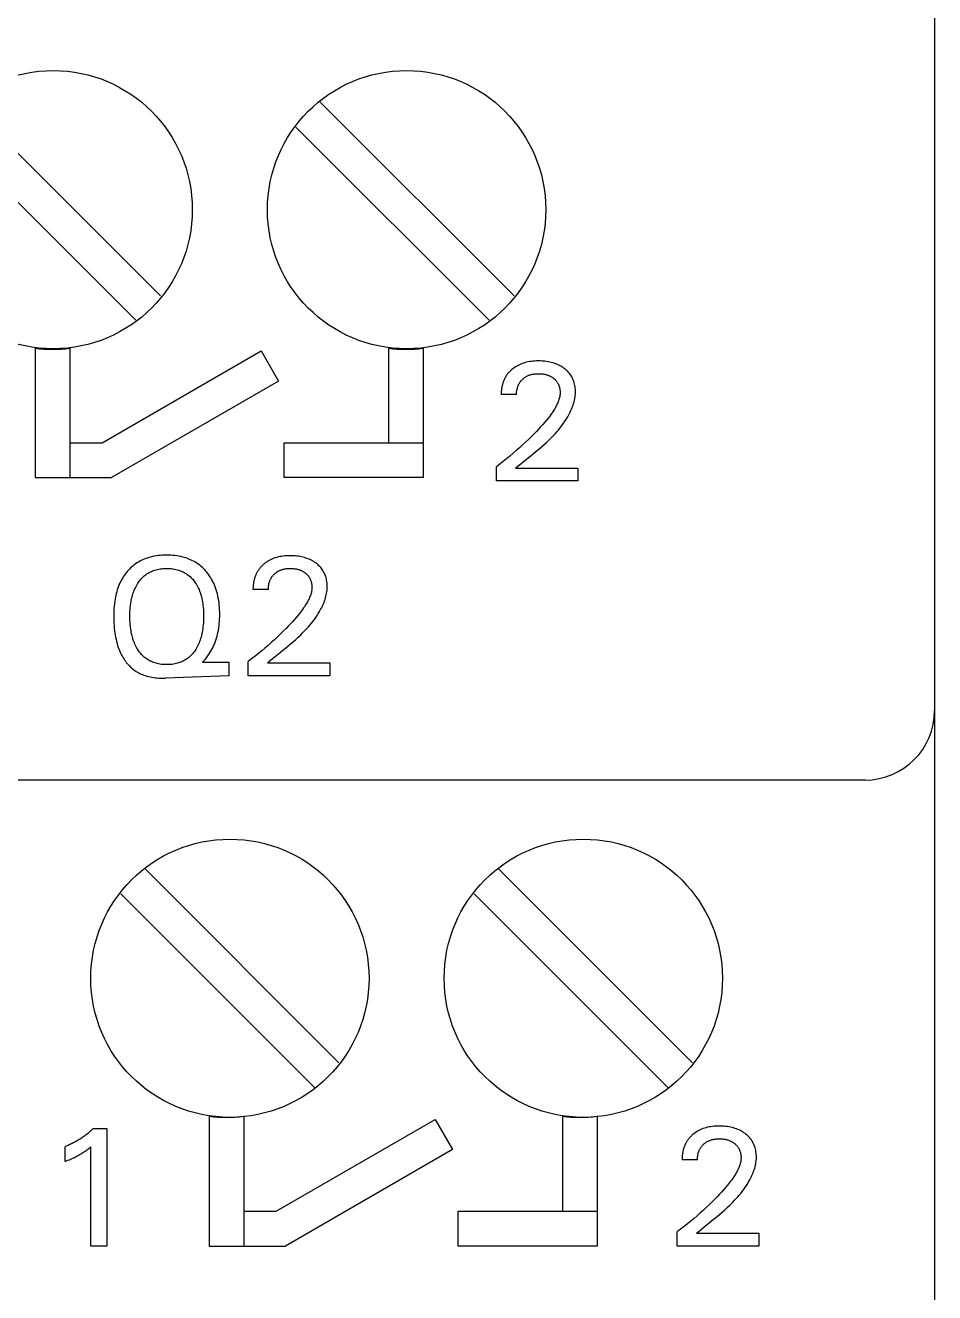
# Model space of a CAD drawing. Extents: x 0 to 420, y 0 to 297.
# Drawn here: x 181.23 to 194.3, y 163.63 to 181.85 of the extents above; entities that cross this region are included whole.
import ezdxf

# ---------------------------------------------------------------- set-up
doc = ezdxf.new("R2010")
doc.units = 0
doc.header["$LTSCALE"] = 23.1
doc.layers.add('10000_FRONT', color=7, linetype='CONTINUOUS')

msp = doc.modelspace()

# ---------------------------------------------------------------- linework, layer by layer
at = {"layer": '10000_FRONT', "color": 7, "linetype": 'CONTINUOUS'}
for p, q in [((194.3, 249), (194.3, 161)), ((183.174, 177.959), (180.382, 180.751)), ((188.254, 177.959), (185.462, 180.751)), ((180.039, 180.387), (182.817, 177.61)), ((185.119, 180.387), (187.897, 177.61)), ((181.37, 177.208), (181.37, 175.35)), ((181.87, 177.208), (181.87, 175.35)), ((182.336, 175.85), (184.62, 177.169)), ((184.62, 177.169), (184.87, 176.736)), ((186.45, 177.208), (186.45, 175.85)), ((186.95, 177.208), (186.95, 175.35)), ((188.241, 176.916), (188.224, 176.902)), ((188.258, 176.928), (188.241, 176.916)), ((188.275, 176.94), (188.258, 176.928)), ((188.293, 176.951), (188.275, 176.94)), ((188.312, 176.961), (188.293, 176.951)), ((188.331, 176.971), (188.312, 176.961)), ((188.351, 176.98), (188.331, 176.971)), ((188.372, 176.988), (188.351, 176.98)), ((188.393, 176.995), (188.372, 176.988)), ((188.414, 177.001), (188.393, 176.995)), ((188.435, 177.007), (188.414, 177.001)), ((188.457, 177.012), (188.435, 177.007)), ((188.481, 177.016), (188.457, 177.012)), ((188.506, 177.019), (188.481, 177.016)), ((188.53, 177.022), (188.506, 177.019)), ((188.554, 177.024), (188.53, 177.022)), ((188.579, 177.025), (188.554, 177.024)), ((188.604, 177.025), (188.579, 177.025)), ((188.628, 177.025), (188.604, 177.025)), ((188.652, 177.024), (188.628, 177.025)), ((188.675, 177.023), (188.652, 177.024)), ((188.699, 177.02), (188.675, 177.023)), ((188.723, 177.017), (188.699, 177.02)), ((188.747, 177.013), (188.723, 177.017)), ((188.768, 177.009), (188.747, 177.013)), ((188.789, 177.004), (188.768, 177.009)), ((188.81, 176.999), (188.789, 177.004)), ((188.83, 176.992), (188.81, 176.999)), ((188.851, 176.985), (188.83, 176.992)), ((188.871, 176.977), (188.851, 176.985)), ((188.889, 176.969), (188.871, 176.977)), ((188.907, 176.96), (188.889, 176.969)), ((188.925, 176.95), (188.907, 176.96)), ((188.943, 176.94), (188.925, 176.95)), ((188.959, 176.929), (188.943, 176.94)), ((188.976, 176.917), (188.959, 176.929)), ((188.99, 176.906), (188.976, 176.917)), ((184.87, 176.736), (182.47, 175.35)), ((188.103, 176.734), (188.1, 176.726)), ((188.107, 176.742), (188.103, 176.734)), ((188.11, 176.75), (188.107, 176.742)), ((188.114, 176.758), (188.11, 176.75)), ((188.117, 176.766), (188.114, 176.758)), ((188.121, 176.774), (188.117, 176.766)), ((188.125, 176.782), (188.121, 176.774)), ((188.129, 176.789), (188.125, 176.782)), ((188.134, 176.797), (188.129, 176.789)), ((188.138, 176.804), (188.134, 176.797)), ((188.143, 176.811), (188.138, 176.804)), ((188.147, 176.818), (188.143, 176.811)), ((188.152, 176.825), (188.147, 176.818)), ((188.157, 176.831), (188.152, 176.825)), ((188.162, 176.838), (188.157, 176.831)), ((188.167, 176.844), (188.162, 176.838)), ((188.172, 176.85), (188.167, 176.844)), ((188.177, 176.857), (188.172, 176.85)), ((188.183, 176.863), (188.177, 176.857)), ((188.188, 176.869), (188.183, 176.863)), ((188.194, 176.875), (188.188, 176.869)), ((188.2, 176.88), (188.194, 176.875)), ((188.206, 176.886), (188.2, 176.88)), ((188.212, 176.892), (188.206, 176.886)), ((188.218, 176.897), (188.212, 176.892)), ((188.224, 176.902), (188.218, 176.897)), ((188.348, 176.73), (188.353, 176.736)), ((188.353, 176.736), (188.359, 176.743)), ((188.359, 176.743), (188.364, 176.749)), ((188.364, 176.749), (188.37, 176.755)), ((188.37, 176.755), (188.377, 176.761)), ((188.377, 176.761), (188.384, 176.768)), ((188.384, 176.768), (188.391, 176.774)), ((188.391, 176.774), (188.399, 176.78)), ((188.399, 176.78), (188.407, 176.786)), ((188.407, 176.786), (188.415, 176.792)), ((188.415, 176.792), (188.423, 176.797)), ((188.423, 176.797), (188.431, 176.802)), ((188.431, 176.802), (188.44, 176.806)), ((188.44, 176.806), (188.449, 176.811)), ((188.449, 176.811), (188.458, 176.815)), ((188.458, 176.815), (188.468, 176.819)), ((188.468, 176.819), (188.477, 176.822)), ((188.477, 176.822), (188.487, 176.825)), ((188.487, 176.825), (188.496, 176.828)), ((188.496, 176.828), (188.506, 176.831)), ((188.506, 176.831), (188.516, 176.833)), ((188.516, 176.833), (188.527, 176.835)), ((188.527, 176.835), (188.537, 176.837)), ((188.537, 176.837), (188.548, 176.839)), ((188.548, 176.839), (188.559, 176.84)), ((188.559, 176.84), (188.57, 176.841)), ((188.57, 176.841), (188.581, 176.842)), ((188.581, 176.842), (188.593, 176.842)), ((188.593, 176.842), (188.604, 176.842)), ((188.604, 176.842), (188.616, 176.842)), ((188.616, 176.842), (188.628, 176.842)), ((188.628, 176.842), (188.641, 176.841)), ((188.641, 176.841), (188.653, 176.84)), ((188.653, 176.84), (188.665, 176.838)), ((188.665, 176.838), (188.677, 176.837)), ((188.677, 176.837), (188.689, 176.835)), ((188.689, 176.835), (188.699, 176.833)), ((188.699, 176.833), (188.708, 176.83)), ((188.708, 176.83), (188.718, 176.828)), ((188.718, 176.828), (188.727, 176.825)), ((188.727, 176.825), (188.736, 176.822)), ((188.736, 176.822), (188.745, 176.819)), ((188.745, 176.819), (188.754, 176.815)), ((188.754, 176.815), (188.763, 176.812)), ((188.763, 176.812), (188.771, 176.808)), ((188.771, 176.808), (188.78, 176.804)), ((188.78, 176.804), (188.788, 176.799)), ((188.788, 176.799), (188.795, 176.795)), ((188.795, 176.795), (188.803, 176.79)), ((188.803, 176.79), (188.811, 176.785)), ((188.811, 176.785), (188.818, 176.779)), ((188.818, 176.779), (188.825, 176.773)), ((188.825, 176.773), (188.832, 176.768)), ((188.832, 176.768), (188.838, 176.762)), ((188.838, 176.762), (188.844, 176.757)), ((188.844, 176.757), (188.85, 176.751)), ((188.85, 176.751), (188.856, 176.744)), ((188.856, 176.744), (188.861, 176.738)), ((188.861, 176.738), (188.866, 176.731)), ((189.004, 176.894), (188.99, 176.906)), ((189.018, 176.881), (189.004, 176.894)), ((189.031, 176.868), (189.018, 176.881)), ((189.043, 176.854), (189.031, 176.868)), ((189.055, 176.84), (189.043, 176.854)), ((189.066, 176.825), (189.055, 176.84)), ((189.076, 176.81), (189.066, 176.825)), ((189.085, 176.795), (189.076, 176.81)), ((189.093, 176.779), (189.085, 176.795)), ((189.101, 176.762), (189.093, 176.779)), ((189.108, 176.746), (189.101, 176.762)), ((189.114, 176.729), (189.108, 176.746)), ((188.071, 176.579), (188.07, 176.57)), ((188.07, 176.57), (188.07, 176.56)), ((188.07, 176.56), (188.07, 176.55)), ((188.072, 176.598), (188.071, 176.589)), ((188.071, 176.589), (188.071, 176.579)), ((188.073, 176.608), (188.072, 176.598)), ((188.074, 176.618), (188.073, 176.608)), ((188.075, 176.627), (188.074, 176.618)), ((188.077, 176.637), (188.075, 176.627)), ((188.079, 176.646), (188.077, 176.637)), ((188.08, 176.656), (188.079, 176.646)), ((188.082, 176.665), (188.08, 176.656)), ((188.085, 176.675), (188.082, 176.665)), ((188.087, 176.684), (188.085, 176.675)), ((188.089, 176.692), (188.087, 176.684)), ((188.092, 176.701), (188.089, 176.692)), ((188.094, 176.709), (188.092, 176.701)), ((188.097, 176.718), (188.094, 176.709)), ((188.1, 176.726), (188.097, 176.718)), ((188.29, 176.552), (188.291, 176.563)), ((188.29, 176.541), (188.29, 176.552)), ((188.291, 176.574), (188.292, 176.584)), ((188.291, 176.563), (188.291, 176.574)), ((188.292, 176.584), (188.294, 176.595)), ((188.294, 176.595), (188.296, 176.606)), ((188.296, 176.606), (188.298, 176.617)), ((188.298, 176.617), (188.3, 176.628)), ((188.3, 176.628), (188.302, 176.636)), ((188.302, 176.636), (188.305, 176.645)), ((188.305, 176.645), (188.307, 176.653)), ((188.307, 176.653), (188.31, 176.661)), ((188.31, 176.661), (188.313, 176.669)), ((188.313, 176.669), (188.317, 176.678)), ((188.317, 176.678), (188.32, 176.686)), ((188.32, 176.686), (188.324, 176.693)), ((188.324, 176.693), (188.329, 176.701)), ((188.329, 176.701), (188.333, 176.708)), ((188.333, 176.708), (188.338, 176.716)), ((188.338, 176.716), (188.343, 176.723)), ((188.343, 176.723), (188.348, 176.73)), ((188.866, 176.731), (188.871, 176.725)), ((188.871, 176.725), (188.876, 176.718)), ((188.876, 176.718), (188.881, 176.71)), ((188.881, 176.71), (188.885, 176.703)), ((188.885, 176.703), (188.889, 176.696)), ((188.889, 176.696), (188.892, 176.688)), ((188.892, 176.688), (188.896, 176.68)), ((188.896, 176.68), (188.899, 176.672)), ((188.899, 176.672), (188.902, 176.664)), ((188.902, 176.664), (188.904, 176.656)), ((188.904, 176.656), (188.907, 176.648)), ((188.907, 176.648), (188.909, 176.639)), ((188.909, 176.639), (188.911, 176.63)), ((188.911, 176.63), (188.913, 176.621)), ((188.913, 176.621), (188.914, 176.612)), ((188.914, 176.612), (188.915, 176.602)), ((188.915, 176.602), (188.916, 176.593)), ((188.916, 176.593), (188.917, 176.584)), ((188.917, 176.565), (188.916, 176.549)), ((188.917, 176.584), (188.917, 176.574)), ((188.917, 176.574), (188.917, 176.565)), ((189.119, 176.711), (189.114, 176.729)), ((189.125, 176.692), (189.119, 176.711)), ((189.129, 176.673), (189.125, 176.692)), ((189.132, 176.653), (189.129, 176.673)), ((189.135, 176.634), (189.132, 176.653)), ((189.136, 176.614), (189.135, 176.634)), ((189.135, 176.53), (189.137, 176.552)), ((189.137, 176.594), (189.136, 176.614)), ((189.137, 176.575), (189.137, 176.594)), ((189.137, 176.552), (189.137, 176.575)), ((188.07, 176.55), (188.07, 176.541)), ((188.29, 176.541), (188.07, 176.541)), ((188.864, 176.384), (188.852, 176.361)), ((188.876, 176.407), (188.864, 176.384)), ((188.882, 176.422), (188.876, 176.407)), ((188.889, 176.438), (188.882, 176.422)), ((188.894, 176.453), (188.889, 176.438)), ((188.9, 176.469), (188.894, 176.453)), ((188.904, 176.485), (188.9, 176.469)), ((188.908, 176.5), (188.904, 176.485)), ((188.912, 176.516), (188.908, 176.5)), ((188.914, 176.533), (188.912, 176.516)), ((188.916, 176.549), (188.914, 176.533)), ((189.09, 176.354), (189.098, 176.375)), ((189.098, 176.375), (189.106, 176.397)), ((189.106, 176.397), (189.113, 176.419)), ((189.113, 176.419), (189.119, 176.441)), ((189.119, 176.441), (189.124, 176.463)), ((189.124, 176.463), (189.128, 176.485)), ((189.128, 176.485), (189.132, 176.507)), ((189.132, 176.507), (189.135, 176.53)), ((188.752, 176.212), (188.724, 176.177)), ((188.768, 176.233), (188.752, 176.212)), ((188.783, 176.253), (188.768, 176.233)), ((188.798, 176.274), (188.783, 176.253)), ((188.812, 176.295), (188.798, 176.274)), ((188.826, 176.317), (188.812, 176.295)), ((188.84, 176.339), (188.826, 176.317)), ((188.852, 176.361), (188.84, 176.339)), ((188.991, 176.164), (189.008, 176.192)), ((189.008, 176.192), (189.026, 176.221)), ((189.026, 176.221), (189.042, 176.25)), ((189.042, 176.25), (189.052, 176.27)), ((189.052, 176.27), (189.063, 176.291)), ((189.063, 176.291), (189.072, 176.312)), ((189.072, 176.312), (189.082, 176.333)), ((189.082, 176.333), (189.09, 176.354)), ((188.577, 176.011), (188.546, 175.98)), ((188.607, 176.044), (188.577, 176.011)), ((188.637, 176.076), (188.607, 176.044)), ((188.667, 176.11), (188.637, 176.076)), ((188.696, 176.143), (188.667, 176.11)), ((188.724, 176.177), (188.696, 176.143)), ((188.848, 175.982), (188.87, 176.007)), ((188.87, 176.007), (188.892, 176.032)), ((188.892, 176.032), (188.913, 176.057)), ((188.913, 176.057), (188.933, 176.083)), ((188.933, 176.083), (188.953, 176.11)), ((188.953, 176.11), (188.972, 176.137)), ((188.972, 176.137), (188.991, 176.164)), ((181.87, 175.85), (182.336, 175.85)), ((184.95, 175.35), (184.95, 175.85)), ((184.95, 175.85), (186.95, 175.85)), ((188.42, 175.857), (188.377, 175.817)), ((188.462, 175.897), (188.42, 175.857)), ((188.504, 175.938), (188.462, 175.897)), ((188.546, 175.98), (188.504, 175.938)), ((188.684, 175.821), (188.72, 175.854)), ((188.72, 175.854), (188.755, 175.887)), ((188.755, 175.887), (188.779, 175.91)), ((188.779, 175.91), (188.802, 175.934)), ((188.802, 175.934), (188.825, 175.958)), ((188.825, 175.958), (188.848, 175.982)), ((188.195, 175.658), (188.147, 175.619)), ((188.241, 175.697), (188.195, 175.658)), ((188.287, 175.736), (188.241, 175.697)), ((188.332, 175.776), (188.287, 175.736)), ((188.377, 175.817), (188.332, 175.776)), ((188.461, 175.635), (188.499, 175.666)), ((188.499, 175.666), (188.536, 175.696)), ((188.536, 175.696), (188.574, 175.727)), ((188.574, 175.727), (188.611, 175.758)), ((188.611, 175.758), (188.648, 175.789)), ((188.648, 175.789), (188.684, 175.821)), ((188.049, 175.541), (188, 175.504)), ((188, 175.3), (188, 175.504)), ((188.098, 175.58), (188.049, 175.541)), ((188.147, 175.619), (188.098, 175.58)), ((188.277, 175.486), (188.313, 175.516)), ((188.277, 175.486), (189.172, 175.486)), ((188.313, 175.516), (188.35, 175.545)), ((188.35, 175.545), (188.387, 175.575)), ((188.387, 175.575), (188.461, 175.635)), ((189.172, 175.486), (189.172, 175.3)), ((181.37, 175.35), (182.47, 175.35)), ((186.95, 175.35), (184.95, 175.35)), ((189.172, 175.3), (188, 175.3)), ((182.96, 174.184), (182.938, 174.176)), ((182.982, 174.192), (182.96, 174.184)), ((183.005, 174.199), (182.982, 174.192)), ((183.027, 174.206), (183.005, 174.199)), ((183.056, 174.213), (183.027, 174.206)), ((183.085, 174.219), (183.056, 174.213)), ((183.114, 174.223), (183.085, 174.219)), ((183.143, 174.227), (183.114, 174.223)), ((183.173, 174.23), (183.143, 174.227)), ((183.202, 174.232), (183.173, 174.23)), ((183.232, 174.233), (183.202, 174.232)), ((183.261, 174.234), (183.232, 174.233)), ((183.291, 174.233), (183.261, 174.234)), ((183.32, 174.232), (183.291, 174.233)), ((183.349, 174.23), (183.32, 174.232)), ((183.378, 174.227), (183.349, 174.23)), ((183.407, 174.224), (183.378, 174.227)), ((183.436, 174.219), (183.407, 174.224)), ((183.465, 174.213), (183.436, 174.219)), ((183.493, 174.206), (183.465, 174.213)), ((183.516, 174.2), (183.493, 174.206)), ((183.538, 174.193), (183.516, 174.2)), ((183.56, 174.186), (183.538, 174.193)), ((183.582, 174.177), (183.56, 174.186)), ((184.804, 174.188), (184.783, 174.18)), ((184.825, 174.195), (184.804, 174.188)), ((184.846, 174.201), (184.825, 174.195)), ((184.868, 174.207), (184.846, 174.201)), ((184.89, 174.212), (184.868, 174.207)), ((184.914, 174.216), (184.89, 174.212)), ((184.938, 174.219), (184.914, 174.216)), ((184.962, 174.222), (184.938, 174.219)), ((184.987, 174.224), (184.962, 174.222)), ((185.012, 174.225), (184.987, 174.224)), ((185.036, 174.225), (185.012, 174.225)), ((185.06, 174.225), (185.036, 174.225)), ((185.084, 174.224), (185.06, 174.225)), ((185.108, 174.223), (185.084, 174.224)), ((185.132, 174.22), (185.108, 174.223)), ((185.156, 174.217), (185.132, 174.22)), ((185.179, 174.213), (185.156, 174.217)), ((185.2, 174.209), (185.179, 174.213)), ((185.221, 174.204), (185.2, 174.209)), ((185.242, 174.199), (185.221, 174.204)), ((185.263, 174.192), (185.242, 174.199)), ((185.283, 174.185), (185.263, 174.192)), ((185.303, 174.177), (185.283, 174.185)), ((182.711, 174.016), (182.695, 173.999)), ((182.727, 174.033), (182.711, 174.016)), ((182.743, 174.049), (182.727, 174.033)), ((182.76, 174.065), (182.743, 174.049)), ((182.778, 174.08), (182.76, 174.065)), ((182.796, 174.095), (182.778, 174.08)), ((182.814, 174.108), (182.796, 174.095)), ((182.834, 174.121), (182.814, 174.108)), ((182.854, 174.134), (182.834, 174.121)), ((182.874, 174.145), (182.854, 174.134)), ((182.895, 174.156), (182.874, 174.145)), ((182.916, 174.166), (182.895, 174.156)), ((182.938, 174.176), (182.916, 174.166)), ((183.043, 173.999), (183.059, 174.006)), ((183.059, 174.006), (183.075, 174.012)), ((183.075, 174.012), (183.092, 174.017)), ((183.092, 174.017), (183.11, 174.023)), ((183.11, 174.023), (183.129, 174.027)), ((183.129, 174.027), (183.147, 174.031)), ((183.147, 174.031), (183.166, 174.034)), ((183.166, 174.034), (183.185, 174.037)), ((183.185, 174.037), (183.204, 174.039)), ((183.204, 174.039), (183.223, 174.04)), ((183.223, 174.04), (183.242, 174.041)), ((183.242, 174.041), (183.261, 174.041)), ((183.261, 174.041), (183.281, 174.041)), ((183.281, 174.041), (183.3, 174.04)), ((183.3, 174.04), (183.319, 174.039)), ((183.319, 174.039), (183.338, 174.037)), ((183.338, 174.037), (183.357, 174.034)), ((183.357, 174.034), (183.376, 174.031)), ((183.376, 174.031), (183.395, 174.027)), ((183.395, 174.027), (183.413, 174.023)), ((183.413, 174.023), (183.432, 174.017)), ((183.432, 174.017), (183.448, 174.012)), ((183.448, 174.012), (183.465, 174.006)), ((183.465, 174.006), (183.481, 173.999)), ((183.603, 174.168), (183.582, 174.177)), ((183.624, 174.158), (183.603, 174.168)), ((183.645, 174.148), (183.624, 174.158)), ((183.666, 174.137), (183.645, 174.148)), ((183.686, 174.124), (183.666, 174.137)), ((183.705, 174.112), (183.686, 174.124)), ((183.723, 174.099), (183.705, 174.112)), ((183.741, 174.085), (183.723, 174.099)), ((183.759, 174.07), (183.741, 174.085)), ((183.776, 174.055), (183.759, 174.07)), ((183.792, 174.039), (183.776, 174.055)), ((183.808, 174.022), (183.792, 174.039)), ((183.824, 174.005), (183.808, 174.022)), ((183.839, 173.988), (183.824, 174.005)), ((184.571, 174.004), (184.566, 173.997)), ((184.575, 174.011), (184.571, 174.004)), ((184.58, 174.018), (184.575, 174.011)), ((184.585, 174.025), (184.58, 174.018)), ((184.589, 174.031), (184.585, 174.025)), ((184.594, 174.038), (184.589, 174.031)), ((184.599, 174.044), (184.594, 174.038)), ((184.605, 174.05), (184.599, 174.044)), ((184.61, 174.057), (184.605, 174.05)), ((184.615, 174.063), (184.61, 174.057)), ((184.621, 174.069), (184.615, 174.063)), ((184.627, 174.075), (184.621, 174.069)), ((184.632, 174.08), (184.627, 174.075)), ((184.638, 174.086), (184.632, 174.08)), ((184.644, 174.092), (184.638, 174.086)), ((184.65, 174.097), (184.644, 174.092)), ((184.657, 174.102), (184.65, 174.097)), ((184.673, 174.116), (184.657, 174.102)), ((184.69, 174.128), (184.673, 174.116)), ((184.708, 174.14), (184.69, 174.128)), ((184.726, 174.151), (184.708, 174.14)), ((184.744, 174.161), (184.726, 174.151)), ((184.763, 174.171), (184.744, 174.161)), ((184.783, 174.18), (184.763, 174.171)), ((184.856, 173.997), (184.864, 174.002)), ((184.864, 174.002), (184.873, 174.006)), ((184.873, 174.006), (184.882, 174.011)), ((184.882, 174.011), (184.891, 174.015)), ((184.891, 174.015), (184.9, 174.019)), ((184.9, 174.019), (184.91, 174.022)), ((184.91, 174.022), (184.919, 174.025)), ((184.919, 174.025), (184.929, 174.028)), ((184.929, 174.028), (184.938, 174.031)), ((184.938, 174.031), (184.948, 174.033)), ((184.948, 174.033), (184.959, 174.035)), ((184.959, 174.035), (184.97, 174.037)), ((184.97, 174.037), (184.981, 174.039)), ((184.981, 174.039), (184.992, 174.04)), ((184.992, 174.04), (185.003, 174.041)), ((185.003, 174.041), (185.014, 174.042)), ((185.014, 174.042), (185.025, 174.042)), ((185.025, 174.042), (185.036, 174.042)), ((185.036, 174.042), (185.048, 174.042)), ((185.048, 174.042), (185.061, 174.042)), ((185.061, 174.042), (185.073, 174.041)), ((185.073, 174.041), (185.085, 174.04)), ((185.085, 174.04), (185.098, 174.038)), ((185.098, 174.038), (185.11, 174.037)), ((185.11, 174.037), (185.122, 174.035)), ((185.122, 174.035), (185.131, 174.033)), ((185.131, 174.033), (185.141, 174.03)), ((185.141, 174.03), (185.15, 174.028)), ((185.15, 174.028), (185.159, 174.025)), ((185.159, 174.025), (185.169, 174.022)), ((185.169, 174.022), (185.178, 174.019)), ((185.178, 174.019), (185.187, 174.015)), ((185.187, 174.015), (185.196, 174.012)), ((185.196, 174.012), (185.204, 174.008)), ((185.204, 174.008), (185.212, 174.004)), ((185.212, 174.004), (185.22, 173.999)), ((185.322, 174.169), (185.303, 174.177)), ((185.34, 174.16), (185.322, 174.169)), ((185.358, 174.15), (185.34, 174.16)), ((185.375, 174.14), (185.358, 174.15)), ((185.392, 174.129), (185.375, 174.14)), ((185.408, 174.117), (185.392, 174.129)), ((185.423, 174.106), (185.408, 174.117)), ((185.437, 174.094), (185.423, 174.106)), ((185.45, 174.081), (185.437, 174.094)), ((185.463, 174.068), (185.45, 174.081)), ((185.476, 174.054), (185.463, 174.068)), ((185.487, 174.04), (185.476, 174.054)), ((185.498, 174.025), (185.487, 174.04)), ((185.508, 174.01), (185.498, 174.025)), ((185.517, 173.995), (185.508, 174.01)), ((182.59, 173.833), (182.58, 173.81)), ((182.601, 173.855), (182.59, 173.833)), ((182.613, 173.877), (182.601, 173.855)), ((182.625, 173.899), (182.613, 173.877)), ((182.638, 173.92), (182.625, 173.899)), ((182.651, 173.941), (182.638, 173.92)), ((182.666, 173.961), (182.651, 173.941)), ((182.681, 173.981), (182.666, 173.961)), ((182.695, 173.999), (182.681, 173.981)), ((182.836, 173.811), (182.847, 173.829)), ((182.847, 173.829), (182.857, 173.844)), ((182.857, 173.844), (182.867, 173.858)), ((182.867, 173.858), (182.878, 173.872)), ((182.878, 173.872), (182.889, 173.886)), ((182.889, 173.886), (182.901, 173.899)), ((182.901, 173.899), (182.914, 173.912)), ((182.914, 173.912), (182.926, 173.924)), ((182.926, 173.924), (182.94, 173.936)), ((182.94, 173.936), (182.954, 173.947)), ((182.954, 173.947), (182.967, 173.957)), ((182.967, 173.957), (182.982, 173.967)), ((182.982, 173.967), (182.997, 173.976)), ((182.997, 173.976), (183.012, 173.984)), ((183.012, 173.984), (183.027, 173.992)), ((183.027, 173.992), (183.043, 173.999)), ((183.481, 173.999), (183.497, 173.992)), ((183.497, 173.992), (183.512, 173.984)), ((183.512, 173.984), (183.527, 173.976)), ((183.527, 173.976), (183.542, 173.967)), ((183.542, 173.967), (183.556, 173.957)), ((183.556, 173.957), (183.57, 173.947)), ((183.57, 173.947), (183.584, 173.936)), ((183.584, 173.936), (183.598, 173.924)), ((183.598, 173.924), (183.61, 173.912)), ((183.61, 173.912), (183.623, 173.899)), ((183.623, 173.899), (183.635, 173.886)), ((183.635, 173.886), (183.646, 173.872)), ((183.646, 173.872), (183.657, 173.858)), ((183.657, 173.858), (183.667, 173.844)), ((183.667, 173.844), (183.677, 173.829)), ((183.677, 173.829), (183.688, 173.811)), ((183.854, 173.968), (183.839, 173.988)), ((183.869, 173.949), (183.854, 173.968)), ((183.883, 173.928), (183.869, 173.949)), ((183.896, 173.907), (183.883, 173.928)), ((183.908, 173.886), (183.896, 173.907)), ((183.92, 173.864), (183.908, 173.886)), ((183.931, 173.842), (183.92, 173.864)), ((183.942, 173.819), (183.931, 173.842)), ((183.953, 173.791), (183.942, 173.819)), ((184.508, 173.827), (184.507, 173.818)), ((184.509, 173.837), (184.508, 173.827)), ((184.511, 173.846), (184.509, 173.837)), ((184.513, 173.856), (184.511, 173.846)), ((184.515, 173.865), (184.513, 173.856)), ((184.517, 173.875), (184.515, 173.865)), ((184.52, 173.884), (184.517, 173.875)), ((184.522, 173.892), (184.52, 173.884)), ((184.524, 173.901), (184.522, 173.892)), ((184.527, 173.909), (184.524, 173.901)), ((184.53, 173.918), (184.527, 173.909)), ((184.533, 173.926), (184.53, 173.918)), ((184.536, 173.934), (184.533, 173.926)), ((184.539, 173.942), (184.536, 173.934)), ((184.542, 173.95), (184.539, 173.942)), ((184.546, 173.958), (184.542, 173.95)), ((184.55, 173.966), (184.546, 173.958)), ((184.554, 173.974), (184.55, 173.966)), ((184.558, 173.982), (184.554, 173.974)), ((184.562, 173.989), (184.558, 173.982)), ((184.566, 173.997), (184.562, 173.989)), ((184.73, 173.817), (184.732, 173.828)), ((184.732, 173.828), (184.735, 173.836)), ((184.735, 173.836), (184.737, 173.845)), ((184.737, 173.845), (184.74, 173.853)), ((184.74, 173.853), (184.743, 173.861)), ((184.743, 173.861), (184.746, 173.869)), ((184.746, 173.869), (184.749, 173.878)), ((184.749, 173.878), (184.753, 173.886)), ((184.753, 173.886), (184.757, 173.893)), ((184.757, 173.893), (184.761, 173.901)), ((184.761, 173.901), (184.766, 173.908)), ((184.766, 173.908), (184.77, 173.916)), ((184.77, 173.916), (184.775, 173.923)), ((184.775, 173.923), (184.78, 173.93)), ((184.78, 173.93), (184.786, 173.936)), ((184.786, 173.936), (184.791, 173.943)), ((184.791, 173.943), (184.797, 173.949)), ((184.797, 173.949), (184.803, 173.955)), ((184.803, 173.955), (184.809, 173.961)), ((184.809, 173.961), (184.816, 173.968)), ((184.816, 173.968), (184.824, 173.974)), ((184.824, 173.974), (184.831, 173.98)), ((184.831, 173.98), (184.839, 173.986)), ((184.839, 173.986), (184.847, 173.992)), ((184.847, 173.992), (184.856, 173.997)), ((185.22, 173.999), (185.228, 173.995)), ((185.228, 173.995), (185.236, 173.99)), ((185.236, 173.99), (185.243, 173.985)), ((185.243, 173.985), (185.251, 173.979)), ((185.251, 173.979), (185.258, 173.973)), ((185.258, 173.973), (185.264, 173.968)), ((185.264, 173.968), (185.271, 173.962)), ((185.271, 173.962), (185.277, 173.957)), ((185.277, 173.957), (185.283, 173.951)), ((185.283, 173.951), (185.288, 173.944)), ((185.288, 173.944), (185.294, 173.938)), ((185.294, 173.938), (185.299, 173.931)), ((185.299, 173.931), (185.304, 173.925)), ((185.304, 173.925), (185.309, 173.918)), ((185.309, 173.918), (185.313, 173.91)), ((185.313, 173.91), (185.317, 173.903)), ((185.317, 173.903), (185.321, 173.896)), ((185.321, 173.896), (185.325, 173.888)), ((185.325, 173.888), (185.328, 173.88)), ((185.328, 173.88), (185.331, 173.872)), ((185.331, 173.872), (185.334, 173.864)), ((185.334, 173.864), (185.337, 173.856)), ((185.337, 173.856), (185.339, 173.848)), ((185.339, 173.848), (185.342, 173.839)), ((185.342, 173.839), (185.344, 173.83)), ((185.344, 173.83), (185.345, 173.821)), ((185.345, 173.821), (185.347, 173.812)), ((185.526, 173.979), (185.517, 173.995)), ((185.533, 173.962), (185.526, 173.979)), ((185.54, 173.946), (185.533, 173.962)), ((185.547, 173.929), (185.54, 173.946)), ((185.552, 173.911), (185.547, 173.929)), ((185.557, 173.892), (185.552, 173.911)), ((185.561, 173.873), (185.557, 173.892)), ((185.565, 173.853), (185.561, 173.873)), ((185.567, 173.834), (185.565, 173.853)), ((185.569, 173.814), (185.567, 173.834)), ((182.531, 173.656), (182.525, 173.63)), ((182.537, 173.682), (182.531, 173.656)), ((182.544, 173.708), (182.537, 173.682)), ((182.552, 173.734), (182.544, 173.708)), ((182.561, 173.76), (182.552, 173.734)), ((182.57, 173.785), (182.561, 173.76)), ((182.58, 173.81), (182.57, 173.785)), ((182.763, 173.631), (182.769, 173.654)), ((182.769, 173.654), (182.776, 173.676)), ((182.776, 173.676), (182.783, 173.698)), ((182.783, 173.698), (182.791, 173.717)), ((182.791, 173.717), (182.798, 173.737)), ((182.798, 173.737), (182.807, 173.756)), ((182.807, 173.756), (182.816, 173.775)), ((182.816, 173.775), (182.826, 173.793)), ((182.826, 173.793), (182.836, 173.811)), ((183.688, 173.811), (183.698, 173.793)), ((183.698, 173.793), (183.708, 173.775)), ((183.708, 173.775), (183.717, 173.756)), ((183.717, 173.756), (183.726, 173.737)), ((183.726, 173.737), (183.733, 173.717)), ((183.733, 173.717), (183.741, 173.698)), ((183.741, 173.698), (183.748, 173.676)), ((183.748, 173.676), (183.755, 173.654)), ((183.755, 173.654), (183.761, 173.631)), ((183.964, 173.763), (183.953, 173.791)), ((183.974, 173.734), (183.964, 173.763)), ((183.983, 173.705), (183.974, 173.734)), ((183.991, 173.675), (183.983, 173.705)), ((183.997, 173.646), (183.991, 173.675)), ((184.003, 173.616), (183.997, 173.646)), ((184.503, 173.77), (184.502, 173.76)), ((184.502, 173.76), (184.502, 173.75)), ((184.502, 173.75), (184.502, 173.741)), ((184.723, 173.741), (184.502, 173.741)), ((184.504, 173.789), (184.503, 173.779)), ((184.503, 173.779), (184.503, 173.77)), ((184.505, 173.798), (184.504, 173.789)), ((184.506, 173.808), (184.505, 173.798)), ((184.507, 173.818), (184.506, 173.808)), ((184.723, 173.763), (184.724, 173.774)), ((184.723, 173.752), (184.723, 173.763)), ((184.723, 173.741), (184.723, 173.752)), ((184.724, 173.774), (184.725, 173.784)), ((184.725, 173.784), (184.726, 173.795)), ((184.726, 173.795), (184.728, 173.806)), ((184.728, 173.806), (184.73, 173.817)), ((185.321, 173.638), (185.315, 173.622)), ((185.327, 173.653), (185.321, 173.638)), ((185.332, 173.669), (185.327, 173.653)), ((185.337, 173.685), (185.332, 173.669)), ((185.341, 173.7), (185.337, 173.685)), ((185.344, 173.716), (185.341, 173.7)), ((185.347, 173.733), (185.344, 173.716)), ((185.347, 173.812), (185.348, 173.802)), ((185.349, 173.749), (185.347, 173.733)), ((185.348, 173.802), (185.349, 173.793)), ((185.349, 173.793), (185.349, 173.784)), ((185.349, 173.784), (185.349, 173.774)), ((185.349, 173.774), (185.349, 173.765)), ((185.349, 173.765), (185.349, 173.749)), ((185.545, 173.619), (185.551, 173.641)), ((185.551, 173.641), (185.556, 173.663)), ((185.556, 173.663), (185.561, 173.685)), ((185.561, 173.685), (185.565, 173.707)), ((185.565, 173.707), (185.567, 173.73)), ((185.567, 173.73), (185.569, 173.752)), ((185.57, 173.794), (185.569, 173.814)), ((185.569, 173.752), (185.57, 173.775)), ((185.57, 173.775), (185.57, 173.794)), ((182.504, 173.465), (182.502, 173.43)), ((182.506, 173.5), (182.504, 173.465)), ((182.51, 173.534), (182.506, 173.5)), ((182.515, 173.569), (182.51, 173.534)), ((182.52, 173.603), (182.515, 173.569)), ((182.525, 173.63), (182.52, 173.603)), ((182.736, 173.45), (182.738, 173.48)), ((182.738, 173.48), (182.741, 173.511)), ((182.741, 173.511), (182.745, 173.541)), ((182.745, 173.541), (182.749, 173.564)), ((182.749, 173.564), (182.753, 173.586)), ((182.753, 173.586), (182.758, 173.609)), ((182.758, 173.609), (182.763, 173.631)), ((183.761, 173.631), (183.766, 173.609)), ((183.766, 173.609), (183.771, 173.586)), ((183.771, 173.586), (183.775, 173.564)), ((183.775, 173.564), (183.779, 173.541)), ((183.779, 173.541), (183.783, 173.511)), ((183.783, 173.511), (183.786, 173.48)), ((183.786, 173.48), (183.789, 173.45)), ((184.009, 173.582), (184.003, 173.616)), ((184.014, 173.548), (184.009, 173.582)), ((184.018, 173.514), (184.014, 173.548)), ((184.021, 173.48), (184.018, 173.514)), ((184.023, 173.446), (184.021, 173.48)), ((185.23, 173.474), (185.215, 173.453)), ((185.245, 173.495), (185.23, 173.474)), ((185.259, 173.517), (185.245, 173.495)), ((185.272, 173.539), (185.259, 173.517)), ((185.285, 173.561), (185.272, 173.539)), ((185.297, 173.584), (185.285, 173.561)), ((185.308, 173.607), (185.297, 173.584)), ((185.315, 173.622), (185.308, 173.607)), ((185.474, 173.45), (185.485, 173.47)), ((185.485, 173.47), (185.495, 173.491)), ((185.495, 173.491), (185.505, 173.512)), ((185.505, 173.512), (185.514, 173.533)), ((185.514, 173.533), (185.523, 173.554)), ((185.523, 173.554), (185.531, 173.575)), ((185.531, 173.575), (185.538, 173.597)), ((185.538, 173.597), (185.545, 173.619)), ((182.502, 173.43), (182.5, 173.395)), ((182.5, 173.395), (182.5, 173.36)), ((182.5, 173.36), (182.5, 173.325)), ((182.5, 173.325), (182.501, 173.29)), ((182.501, 173.29), (182.503, 173.254)), ((182.733, 173.388), (182.734, 173.419)), ((182.733, 173.358), (182.733, 173.388)), ((182.733, 173.327), (182.733, 173.358)), ((182.734, 173.296), (182.733, 173.327)), ((182.734, 173.419), (182.736, 173.45)), ((182.735, 173.265), (182.734, 173.296)), ((183.789, 173.45), (183.79, 173.419)), ((183.79, 173.295), (183.789, 173.264)), ((183.79, 173.419), (183.791, 173.388)), ((183.791, 173.327), (183.79, 173.295)), ((183.791, 173.388), (183.792, 173.358)), ((183.792, 173.358), (183.791, 173.327)), ((184.018, 173.249), (184.021, 173.281)), ((184.021, 173.281), (184.023, 173.313)), ((184.024, 173.411), (184.023, 173.446)), ((184.023, 173.313), (184.024, 173.345)), ((184.024, 173.377), (184.024, 173.411)), ((184.024, 173.345), (184.024, 173.377)), ((185.07, 173.276), (185.04, 173.244)), ((185.099, 173.31), (185.07, 173.276)), ((185.128, 173.343), (185.099, 173.31)), ((185.157, 173.377), (185.128, 173.343)), ((185.184, 173.412), (185.157, 173.377)), ((185.2, 173.433), (185.184, 173.412)), ((185.215, 173.453), (185.2, 173.433)), ((185.345, 173.257), (185.366, 173.283)), ((185.366, 173.283), (185.385, 173.31)), ((185.385, 173.31), (185.405, 173.337)), ((185.405, 173.337), (185.423, 173.364)), ((185.423, 173.364), (185.441, 173.392)), ((185.441, 173.392), (185.458, 173.421)), ((185.458, 173.421), (185.474, 173.45)), ((182.503, 173.254), (182.505, 173.219)), ((182.505, 173.219), (182.508, 173.184)), ((182.508, 173.184), (182.512, 173.149)), ((182.512, 173.149), (182.516, 173.114)), ((182.516, 173.114), (182.521, 173.084)), ((182.738, 173.234), (182.735, 173.265)), ((182.741, 173.203), (182.738, 173.234)), ((182.745, 173.172), (182.741, 173.203)), ((182.749, 173.149), (182.745, 173.172)), ((182.753, 173.125), (182.749, 173.149)), ((182.757, 173.102), (182.753, 173.125)), ((182.763, 173.08), (182.757, 173.102)), ((183.767, 173.102), (183.761, 173.079)), ((183.771, 173.125), (183.767, 173.102)), ((183.776, 173.148), (183.771, 173.125)), ((183.779, 173.171), (183.776, 173.148)), ((183.783, 173.202), (183.779, 173.171)), ((183.786, 173.233), (183.783, 173.202)), ((183.789, 173.264), (183.786, 173.233)), ((183.985, 173.066), (183.992, 173.094)), ((183.992, 173.094), (183.999, 173.123)), ((183.999, 173.123), (184.005, 173.154)), ((184.005, 173.154), (184.01, 173.186)), ((184.01, 173.186), (184.015, 173.217)), ((184.015, 173.217), (184.018, 173.249)), ((184.895, 173.097), (184.852, 173.057)), ((184.937, 173.138), (184.895, 173.097)), ((184.978, 173.18), (184.937, 173.138)), ((185.009, 173.211), (184.978, 173.18)), ((185.04, 173.244), (185.009, 173.211)), ((185.188, 173.087), (185.211, 173.11)), ((185.211, 173.11), (185.235, 173.134)), ((185.235, 173.134), (185.258, 173.158)), ((185.258, 173.158), (185.28, 173.182)), ((185.28, 173.182), (185.303, 173.207)), ((185.303, 173.207), (185.324, 173.232)), ((185.324, 173.232), (185.345, 173.257)), ((182.521, 173.084), (182.527, 173.054)), ((182.527, 173.054), (182.533, 173.024)), ((182.533, 173.024), (182.54, 172.994)), ((182.54, 172.994), (182.548, 172.965)), ((182.548, 172.965), (182.556, 172.935)), ((182.556, 172.935), (182.566, 172.906)), ((182.769, 173.057), (182.763, 173.08)), ((182.775, 173.034), (182.769, 173.057)), ((182.782, 173.012), (182.775, 173.034)), ((182.789, 172.992), (182.782, 173.012)), ((182.797, 172.972), (182.789, 172.992)), ((182.805, 172.953), (182.797, 172.972)), ((182.814, 172.934), (182.805, 172.953)), ((182.824, 172.915), (182.814, 172.934)), ((182.834, 172.896), (182.824, 172.915)), ((183.7, 172.915), (183.69, 172.896)), ((183.71, 172.934), (183.7, 172.915)), ((183.719, 172.953), (183.71, 172.934)), ((183.727, 172.972), (183.719, 172.953)), ((183.735, 172.992), (183.727, 172.972)), ((183.742, 173.011), (183.735, 172.992)), ((183.749, 173.034), (183.742, 173.011)), ((183.756, 173.056), (183.749, 173.034)), ((183.761, 173.079), (183.756, 173.056)), ((183.923, 172.902), (183.935, 172.928)), ((183.935, 172.928), (183.947, 172.955)), ((183.947, 172.955), (183.958, 172.982)), ((183.958, 172.982), (183.968, 173.01)), ((183.968, 173.01), (183.977, 173.038)), ((183.977, 173.038), (183.985, 173.066)), ((184.719, 172.936), (184.674, 172.897)), ((184.765, 172.976), (184.719, 172.936)), ((184.81, 173.017), (184.765, 172.976)), ((184.852, 173.057), (184.81, 173.017)), ((184.969, 172.896), (185.006, 172.927)), ((185.006, 172.927), (185.043, 172.958)), ((185.043, 172.958), (185.08, 172.989)), ((185.08, 172.989), (185.116, 173.021)), ((185.116, 173.021), (185.152, 173.054)), ((185.152, 173.054), (185.188, 173.087)), ((182.566, 172.906), (182.574, 172.884)), ((182.574, 172.884), (182.583, 172.862)), ((182.583, 172.862), (182.592, 172.84)), ((182.592, 172.84), (182.602, 172.819)), ((182.602, 172.819), (182.612, 172.797)), ((182.612, 172.797), (182.624, 172.777)), ((182.624, 172.777), (182.636, 172.756)), ((182.636, 172.756), (182.648, 172.736)), ((182.648, 172.736), (182.66, 172.719)), ((182.845, 172.878), (182.834, 172.896)), ((182.848, 172.873), (182.845, 172.878)), ((182.858, 172.858), (182.848, 172.873)), ((182.868, 172.844), (182.858, 172.858)), ((182.878, 172.83), (182.868, 172.844)), ((182.889, 172.817), (182.878, 172.83)), ((182.9, 172.804), (182.889, 172.817)), ((182.912, 172.791), (182.9, 172.804)), ((182.925, 172.779), (182.912, 172.791)), ((182.938, 172.768), (182.925, 172.779)), ((182.951, 172.756), (182.938, 172.768)), ((182.965, 172.746), (182.951, 172.756)), ((182.979, 172.736), (182.965, 172.746)), ((182.994, 172.727), (182.979, 172.736)), ((183.009, 172.718), (182.994, 172.727)), ((183.529, 172.727), (183.514, 172.718)), ((183.544, 172.736), (183.529, 172.727)), ((183.559, 172.746), (183.544, 172.736)), ((183.573, 172.756), (183.559, 172.746)), ((183.586, 172.768), (183.573, 172.756)), ((183.6, 172.78), (183.586, 172.768)), ((183.613, 172.793), (183.6, 172.78)), ((183.625, 172.806), (183.613, 172.793)), ((183.637, 172.82), (183.625, 172.806)), ((183.648, 172.834), (183.637, 172.82)), ((183.659, 172.848), (183.648, 172.834)), ((183.67, 172.863), (183.659, 172.848)), ((183.68, 172.878), (183.67, 172.863)), ((183.69, 172.896), (183.68, 172.878)), ((183.796, 172.713), (183.815, 172.735)), ((183.815, 172.735), (183.833, 172.757)), ((183.833, 172.757), (183.85, 172.78)), ((183.85, 172.78), (183.866, 172.803)), ((183.866, 172.803), (183.881, 172.827)), ((183.881, 172.827), (183.896, 172.851)), ((183.896, 172.851), (183.91, 172.876)), ((183.91, 172.876), (183.923, 172.902)), ((184.482, 172.741), (184.433, 172.704)), ((184.531, 172.78), (184.482, 172.741)), ((184.579, 172.819), (184.531, 172.78)), ((184.628, 172.858), (184.579, 172.819)), ((184.674, 172.897), (184.628, 172.858)), ((184.746, 172.716), (184.782, 172.745)), ((184.782, 172.745), (184.819, 172.775)), ((184.819, 172.775), (184.894, 172.835)), ((184.894, 172.835), (184.931, 172.866)), ((184.931, 172.866), (184.969, 172.896)), ((182.66, 172.719), (182.672, 172.702)), ((182.672, 172.702), (182.685, 172.686)), ((182.685, 172.686), (182.698, 172.67)), ((182.698, 172.67), (182.712, 172.655)), ((182.712, 172.655), (182.726, 172.64)), ((182.726, 172.64), (182.741, 172.625)), ((182.741, 172.625), (182.756, 172.611)), ((182.756, 172.611), (182.772, 172.598)), ((182.772, 172.598), (182.789, 172.586)), ((182.789, 172.586), (182.805, 172.574)), ((182.805, 172.574), (182.823, 172.562)), ((182.823, 172.562), (182.841, 172.552)), ((182.841, 172.552), (182.859, 172.542)), ((183.025, 172.71), (183.009, 172.718)), ((183.041, 172.702), (183.025, 172.71)), ((183.057, 172.695), (183.041, 172.702)), ((183.073, 172.689), (183.057, 172.695)), ((183.09, 172.683), (183.073, 172.689)), ((183.108, 172.678), (183.09, 172.683)), ((183.127, 172.673), (183.108, 172.678)), ((183.146, 172.669), (183.127, 172.673)), ((183.165, 172.666), (183.146, 172.669)), ((183.184, 172.663), (183.165, 172.666)), ((183.203, 172.661), (183.184, 172.663)), ((183.223, 172.66), (183.203, 172.661)), ((183.242, 172.659), (183.223, 172.66)), ((183.261, 172.659), (183.242, 172.659)), ((183.281, 172.659), (183.261, 172.659)), ((183.3, 172.66), (183.281, 172.659)), ((183.32, 172.661), (183.3, 172.66)), ((183.339, 172.663), (183.32, 172.661)), ((183.358, 172.666), (183.339, 172.663)), ((183.377, 172.669), (183.358, 172.666)), ((183.396, 172.673), (183.377, 172.669)), ((183.415, 172.678), (183.396, 172.673)), ((183.433, 172.683), (183.415, 172.678)), ((183.45, 172.689), (183.433, 172.683)), ((183.466, 172.695), (183.45, 172.689)), ((183.482, 172.702), (183.466, 172.695)), ((183.498, 172.71), (183.482, 172.702)), ((183.514, 172.718), (183.498, 172.71)), ((183.796, 172.713), (183.778, 172.693)), ((183.778, 172.693), (184.154, 172.693)), ((184.154, 172.693), (184.154, 172.5)), ((184.433, 172.5), (184.433, 172.704)), ((184.71, 172.686), (184.746, 172.716)), ((184.71, 172.686), (185.605, 172.686)), ((185.605, 172.686), (185.605, 172.5)), ((182.859, 172.542), (182.877, 172.532)), ((182.877, 172.532), (182.896, 172.524)), ((182.896, 172.524), (182.915, 172.515)), ((182.915, 172.515), (182.934, 172.508)), ((182.934, 172.508), (182.954, 172.501)), ((182.954, 172.501), (182.974, 172.495)), ((182.974, 172.495), (182.999, 172.488)), ((182.999, 172.488), (183.024, 172.483)), ((183.024, 172.483), (183.049, 172.478)), ((183.049, 172.478), (183.075, 172.474)), ((183.075, 172.474), (183.1, 172.471)), ((183.1, 172.471), (183.126, 172.468)), ((183.126, 172.468), (183.152, 172.466)), ((183.152, 172.466), (183.178, 172.465)), ((183.178, 172.465), (183.204, 172.465)), ((183.204, 172.465), (183.226, 172.465)), ((183.226, 172.465), (183.245, 172.466)), ((184.154, 172.5), (183.245, 172.466)), ((185.605, 172.5), (184.433, 172.5)), ((193.3, 171), (159.8, 171)), ((185.738, 166.936), (182.953, 169.721)), ((190.818, 166.936), (188.033, 169.721)), ((182.602, 169.364), (185.387, 166.579)), ((187.682, 169.364), (190.467, 166.579)), ((182.207, 165.99), (182.195, 165.979)), ((182.207, 165.99), (182.4, 165.99)), ((182.4, 165.99), (182.4, 164.3)), ((183.87, 166.166), (183.87, 164.3)), ((184.37, 166.166), (184.37, 164.3)), ((184.836, 164.8), (187.12, 166.119)), ((187.12, 166.119), (187.37, 165.686)), ((188.95, 166.166), (188.95, 164.8)), ((189.45, 166.166), (189.45, 164.3)), ((190.972, 165.988), (190.951, 165.98)), ((190.993, 165.995), (190.972, 165.988)), ((191.014, 166.001), (190.993, 165.995)), ((191.035, 166.007), (191.014, 166.001)), ((191.057, 166.012), (191.035, 166.007)), ((191.081, 166.016), (191.057, 166.012)), ((191.106, 166.019), (191.081, 166.016)), ((191.13, 166.022), (191.106, 166.019)), ((191.154, 166.024), (191.13, 166.022)), ((191.179, 166.025), (191.154, 166.024)), ((191.204, 166.025), (191.179, 166.025)), ((191.228, 166.025), (191.204, 166.025)), ((191.252, 166.024), (191.228, 166.025)), ((191.275, 166.023), (191.252, 166.024)), ((191.299, 166.02), (191.275, 166.023)), ((191.323, 166.017), (191.299, 166.02)), ((191.347, 166.013), (191.323, 166.017)), ((191.368, 166.009), (191.347, 166.013)), ((191.389, 166.004), (191.368, 166.009)), ((191.41, 165.999), (191.389, 166.004)), ((191.43, 165.992), (191.41, 165.999)), ((191.451, 165.985), (191.43, 165.992)), ((191.471, 165.977), (191.451, 165.985)), ((181.961, 165.805), (181.947, 165.798)), ((181.975, 165.814), (181.961, 165.805)), ((181.989, 165.822), (181.975, 165.814)), ((182.003, 165.83), (181.989, 165.822)), ((182.016, 165.839), (182.003, 165.83)), ((182.03, 165.848), (182.016, 165.839)), ((182.043, 165.857), (182.03, 165.848)), ((182.057, 165.866), (182.043, 165.857)), ((182.07, 165.875), (182.057, 165.866)), ((182.083, 165.885), (182.07, 165.875)), ((182.096, 165.895), (182.083, 165.885)), ((182.109, 165.905), (182.096, 165.895)), ((182.122, 165.915), (182.109, 165.905)), ((182.134, 165.925), (182.122, 165.915)), ((182.147, 165.935), (182.134, 165.925)), ((182.159, 165.946), (182.147, 165.935)), ((182.171, 165.957), (182.159, 165.946)), ((182.183, 165.968), (182.171, 165.957)), ((182.195, 165.979), (182.183, 165.968)), ((190.738, 165.804), (190.734, 165.797)), ((190.743, 165.811), (190.738, 165.804)), ((190.747, 165.818), (190.743, 165.811)), ((190.752, 165.825), (190.747, 165.818)), ((190.757, 165.831), (190.752, 165.825)), ((190.762, 165.838), (190.757, 165.831)), ((190.767, 165.844), (190.762, 165.838)), ((190.772, 165.85), (190.767, 165.844)), ((190.777, 165.857), (190.772, 165.85)), ((190.783, 165.863), (190.777, 165.857)), ((190.788, 165.869), (190.783, 165.863)), ((190.794, 165.875), (190.788, 165.869)), ((190.8, 165.88), (190.794, 165.875)), ((190.806, 165.886), (190.8, 165.88)), ((190.812, 165.892), (190.806, 165.886)), ((190.818, 165.897), (190.812, 165.892)), ((190.824, 165.902), (190.818, 165.897)), ((190.841, 165.916), (190.824, 165.902)), ((190.858, 165.928), (190.841, 165.916)), ((190.875, 165.94), (190.858, 165.928)), ((190.893, 165.951), (190.875, 165.94)), ((190.912, 165.961), (190.893, 165.951)), ((190.931, 165.971), (190.912, 165.961)), ((190.951, 165.98), (190.931, 165.971)), ((191.023, 165.797), (191.031, 165.802)), ((191.031, 165.802), (191.04, 165.806)), ((191.04, 165.806), (191.049, 165.811)), ((191.049, 165.811), (191.058, 165.815)), ((191.058, 165.815), (191.068, 165.819)), ((191.068, 165.819), (191.077, 165.822)), ((191.077, 165.822), (191.087, 165.825)), ((191.087, 165.825), (191.096, 165.828)), ((191.096, 165.828), (191.106, 165.831)), ((191.106, 165.831), (191.116, 165.833)), ((191.116, 165.833), (191.127, 165.835)), ((191.127, 165.835), (191.137, 165.837)), ((191.137, 165.837), (191.148, 165.839)), ((191.148, 165.839), (191.159, 165.84)), ((191.159, 165.84), (191.17, 165.841)), ((191.17, 165.841), (191.181, 165.842)), ((191.181, 165.842), (191.193, 165.842)), ((191.193, 165.842), (191.204, 165.842)), ((191.204, 165.842), (191.216, 165.842)), ((191.216, 165.842), (191.228, 165.842)), ((191.228, 165.842), (191.241, 165.841)), ((191.241, 165.841), (191.253, 165.84)), ((191.253, 165.84), (191.265, 165.838)), ((191.265, 165.838), (191.277, 165.837)), ((191.277, 165.837), (191.289, 165.835)), ((191.289, 165.835), (191.299, 165.833)), ((191.299, 165.833), (191.308, 165.83)), ((191.308, 165.83), (191.318, 165.828)), ((191.318, 165.828), (191.327, 165.825)), ((191.327, 165.825), (191.336, 165.822)), ((191.336, 165.822), (191.345, 165.819)), ((191.345, 165.819), (191.354, 165.815)), ((191.354, 165.815), (191.363, 165.812)), ((191.363, 165.812), (191.371, 165.808)), ((191.371, 165.808), (191.38, 165.804)), ((191.38, 165.804), (191.388, 165.799)), ((191.489, 165.969), (191.471, 165.977)), ((191.507, 165.96), (191.489, 165.969)), ((191.525, 165.95), (191.507, 165.96)), ((191.543, 165.94), (191.525, 165.95)), ((191.559, 165.929), (191.543, 165.94)), ((191.576, 165.917), (191.559, 165.929)), ((191.59, 165.906), (191.576, 165.917)), ((191.604, 165.894), (191.59, 165.906)), ((191.618, 165.881), (191.604, 165.894)), ((191.631, 165.868), (191.618, 165.881)), ((191.643, 165.854), (191.631, 165.868)), ((191.655, 165.84), (191.643, 165.854)), ((191.666, 165.825), (191.655, 165.84)), ((191.676, 165.81), (191.666, 165.825)), ((191.685, 165.795), (191.676, 165.81)), ((181.815, 165.735), (181.8, 165.729)), ((181.8, 165.517), (181.8, 165.729)), ((181.83, 165.741), (181.815, 165.735)), ((181.845, 165.747), (181.83, 165.741)), ((181.86, 165.754), (181.845, 165.747)), ((181.875, 165.761), (181.86, 165.754)), ((181.889, 165.768), (181.875, 165.761)), ((181.904, 165.775), (181.889, 165.768)), ((181.918, 165.782), (181.904, 165.775)), ((181.933, 165.79), (181.918, 165.782)), ((181.947, 165.798), (181.933, 165.79)), ((182.007, 165.612), (182.02, 165.62)), ((182.02, 165.62), (182.033, 165.627)), ((182.033, 165.627), (182.045, 165.635)), ((182.045, 165.635), (182.058, 165.643)), ((182.058, 165.643), (182.07, 165.651)), ((182.07, 165.651), (182.081, 165.658)), ((182.081, 165.658), (182.091, 165.665)), ((182.091, 165.665), (182.102, 165.673)), ((182.102, 165.673), (182.113, 165.681)), ((182.113, 165.681), (182.124, 165.69)), ((182.124, 165.69), (182.136, 165.698)), ((182.136, 165.698), (182.154, 165.713)), ((182.154, 165.713), (182.172, 165.728)), ((182.172, 164.3), (182.172, 165.728)), ((187.37, 165.686), (184.97, 164.3)), ((190.675, 165.627), (190.674, 165.618)), ((190.677, 165.637), (190.675, 165.627)), ((190.679, 165.646), (190.677, 165.637)), ((190.68, 165.656), (190.679, 165.646)), ((190.682, 165.665), (190.68, 165.656)), ((190.685, 165.675), (190.682, 165.665)), ((190.687, 165.684), (190.685, 165.675)), ((190.689, 165.692), (190.687, 165.684)), ((190.692, 165.701), (190.689, 165.692)), ((190.694, 165.709), (190.692, 165.701)), ((190.697, 165.718), (190.694, 165.709)), ((190.7, 165.726), (190.697, 165.718)), ((190.703, 165.734), (190.7, 165.726)), ((190.707, 165.742), (190.703, 165.734)), ((190.71, 165.75), (190.707, 165.742)), ((190.714, 165.758), (190.71, 165.75)), ((190.717, 165.766), (190.714, 165.758)), ((190.721, 165.774), (190.717, 165.766)), ((190.725, 165.782), (190.721, 165.774)), ((190.729, 165.789), (190.725, 165.782)), ((190.734, 165.797), (190.729, 165.789)), ((190.898, 165.617), (190.9, 165.628)), ((190.9, 165.628), (190.902, 165.636)), ((190.902, 165.636), (190.905, 165.645)), ((190.905, 165.645), (190.907, 165.653)), ((190.907, 165.653), (190.91, 165.661)), ((190.91, 165.661), (190.913, 165.669)), ((190.913, 165.669), (190.917, 165.678)), ((190.917, 165.678), (190.92, 165.686)), ((190.92, 165.686), (190.924, 165.693)), ((190.924, 165.693), (190.929, 165.701)), ((190.929, 165.701), (190.933, 165.708)), ((190.933, 165.708), (190.938, 165.716)), ((190.938, 165.716), (190.943, 165.723)), ((190.943, 165.723), (190.948, 165.73)), ((190.948, 165.73), (190.953, 165.736)), ((190.953, 165.736), (190.959, 165.743)), ((190.959, 165.743), (190.964, 165.749)), ((190.964, 165.749), (190.97, 165.755)), ((190.97, 165.755), (190.977, 165.761)), ((190.977, 165.761), (190.984, 165.768)), ((190.984, 165.768), (190.991, 165.774)), ((190.991, 165.774), (190.999, 165.78)), ((190.999, 165.78), (191.007, 165.786)), ((191.007, 165.786), (191.015, 165.792)), ((191.015, 165.792), (191.023, 165.797)), ((191.388, 165.799), (191.395, 165.795)), ((191.395, 165.795), (191.403, 165.79)), ((191.403, 165.79), (191.411, 165.785)), ((191.411, 165.785), (191.418, 165.779)), ((191.418, 165.779), (191.425, 165.773)), ((191.425, 165.773), (191.432, 165.768)), ((191.432, 165.768), (191.438, 165.762)), ((191.438, 165.762), (191.444, 165.757)), ((191.444, 165.757), (191.45, 165.751)), ((191.45, 165.751), (191.456, 165.744)), ((191.456, 165.744), (191.461, 165.738)), ((191.461, 165.738), (191.466, 165.731)), ((191.466, 165.731), (191.471, 165.725)), ((191.471, 165.725), (191.476, 165.718)), ((191.476, 165.718), (191.481, 165.71)), ((191.481, 165.71), (191.485, 165.703)), ((191.485, 165.703), (191.489, 165.696)), ((191.489, 165.696), (191.492, 165.688)), ((191.492, 165.688), (191.496, 165.68)), ((191.496, 165.68), (191.499, 165.672)), ((191.499, 165.672), (191.502, 165.664)), ((191.502, 165.664), (191.504, 165.656)), ((191.504, 165.656), (191.507, 165.648)), ((191.507, 165.648), (191.509, 165.639)), ((191.509, 165.639), (191.511, 165.63)), ((191.511, 165.63), (191.513, 165.621)), ((191.513, 165.621), (191.514, 165.612)), ((191.693, 165.779), (191.685, 165.795)), ((191.701, 165.762), (191.693, 165.779)), ((191.708, 165.746), (191.701, 165.762)), ((191.714, 165.729), (191.708, 165.746)), ((191.719, 165.711), (191.714, 165.729)), ((191.725, 165.692), (191.719, 165.711)), ((191.729, 165.673), (191.725, 165.692)), ((191.732, 165.653), (191.729, 165.673)), ((191.735, 165.634), (191.732, 165.653)), ((191.736, 165.614), (191.735, 165.634)), ((181.8, 165.517), (181.821, 165.525)), ((181.821, 165.525), (181.842, 165.534)), ((181.842, 165.534), (181.863, 165.542)), ((181.863, 165.542), (181.884, 165.551)), ((181.884, 165.551), (181.904, 165.561)), ((181.904, 165.561), (181.92, 165.568)), ((181.92, 165.568), (181.935, 165.575)), ((181.935, 165.575), (181.95, 165.582)), ((181.95, 165.582), (181.965, 165.59)), ((181.965, 165.59), (181.98, 165.597)), ((181.98, 165.597), (181.994, 165.605)), ((181.994, 165.605), (182.007, 165.612)), ((190.671, 165.579), (190.67, 165.57)), ((190.67, 165.57), (190.67, 165.56)), ((190.67, 165.56), (190.67, 165.55)), ((190.67, 165.55), (190.67, 165.541)), ((190.89, 165.541), (190.67, 165.541)), ((190.672, 165.598), (190.671, 165.589)), ((190.671, 165.589), (190.671, 165.579)), ((190.673, 165.608), (190.672, 165.598)), ((190.674, 165.618), (190.673, 165.608)), ((190.89, 165.552), (190.891, 165.563)), ((190.89, 165.541), (190.89, 165.552)), ((190.891, 165.574), (190.892, 165.584)), ((190.891, 165.563), (190.891, 165.574)), ((190.892, 165.584), (190.894, 165.595)), ((190.894, 165.595), (190.896, 165.606)), ((190.896, 165.606), (190.898, 165.617)), ((191.489, 165.438), (191.482, 165.422)), ((191.494, 165.453), (191.489, 165.438)), ((191.5, 165.469), (191.494, 165.453)), ((191.504, 165.485), (191.5, 165.469)), ((191.508, 165.5), (191.504, 165.485)), ((191.512, 165.516), (191.508, 165.5)), ((191.514, 165.533), (191.512, 165.516)), ((191.514, 165.612), (191.515, 165.602)), ((191.516, 165.549), (191.514, 165.533)), ((191.515, 165.602), (191.516, 165.593)), ((191.516, 165.593), (191.517, 165.584)), ((191.517, 165.565), (191.516, 165.549)), ((191.517, 165.584), (191.517, 165.574)), ((191.517, 165.574), (191.517, 165.565)), ((191.713, 165.419), (191.719, 165.441)), ((191.719, 165.441), (191.724, 165.463)), ((191.724, 165.463), (191.728, 165.485)), ((191.728, 165.485), (191.732, 165.507)), ((191.732, 165.507), (191.735, 165.53)), ((191.735, 165.53), (191.737, 165.552)), ((191.737, 165.594), (191.736, 165.614)), ((191.737, 165.575), (191.737, 165.594)), ((191.737, 165.552), (191.737, 165.575)), ((191.398, 165.274), (191.383, 165.253)), ((191.412, 165.295), (191.398, 165.274)), ((191.426, 165.317), (191.412, 165.295)), ((191.44, 165.339), (191.426, 165.317)), ((191.452, 165.361), (191.44, 165.339)), ((191.464, 165.384), (191.452, 165.361)), ((191.476, 165.407), (191.464, 165.384)), ((191.482, 165.422), (191.476, 165.407)), ((191.642, 165.25), (191.652, 165.27)), ((191.652, 165.27), (191.663, 165.291)), ((191.663, 165.291), (191.672, 165.312)), ((191.672, 165.312), (191.682, 165.333)), ((191.682, 165.333), (191.69, 165.354)), ((191.69, 165.354), (191.698, 165.375)), ((191.698, 165.375), (191.706, 165.397)), ((191.706, 165.397), (191.713, 165.419)), ((191.237, 165.076), (191.207, 165.044)), ((191.267, 165.11), (191.237, 165.076)), ((191.296, 165.143), (191.267, 165.11)), ((191.324, 165.177), (191.296, 165.143)), ((191.352, 165.212), (191.324, 165.177)), ((191.368, 165.233), (191.352, 165.212)), ((191.383, 165.253), (191.368, 165.233)), ((191.513, 165.057), (191.533, 165.083)), ((191.533, 165.083), (191.553, 165.11)), ((191.553, 165.11), (191.572, 165.137)), ((191.572, 165.137), (191.591, 165.164)), ((191.591, 165.164), (191.608, 165.192)), ((191.608, 165.192), (191.626, 165.221)), ((191.626, 165.221), (191.642, 165.25)), ((191.062, 164.897), (191.02, 164.857)), ((191.104, 164.938), (191.062, 164.897)), ((191.146, 164.98), (191.104, 164.938)), ((191.177, 165.011), (191.146, 164.98)), ((191.207, 165.044), (191.177, 165.011)), ((191.355, 164.887), (191.379, 164.91)), ((191.379, 164.91), (191.402, 164.934)), ((191.402, 164.934), (191.425, 164.958)), ((191.425, 164.958), (191.448, 164.982)), ((191.448, 164.982), (191.47, 165.007)), ((191.47, 165.007), (191.492, 165.032)), ((191.492, 165.032), (191.513, 165.057)), ((184.37, 164.8), (184.836, 164.8)), ((187.45, 164.3), (187.45, 164.8)), ((187.45, 164.8), (189.45, 164.8)), ((190.887, 164.736), (190.841, 164.697)), ((190.932, 164.776), (190.887, 164.736)), ((190.977, 164.817), (190.932, 164.776)), ((191.02, 164.857), (190.977, 164.817)), ((191.136, 164.696), (191.174, 164.727)), ((191.174, 164.727), (191.211, 164.758)), ((191.211, 164.758), (191.248, 164.789)), ((191.248, 164.789), (191.284, 164.821)), ((191.284, 164.821), (191.32, 164.854)), ((191.32, 164.854), (191.355, 164.887)), ((190.649, 164.541), (190.6, 164.504)), ((190.698, 164.58), (190.649, 164.541)), ((190.747, 164.619), (190.698, 164.58)), ((190.795, 164.658), (190.747, 164.619)), ((190.841, 164.697), (190.795, 164.658)), ((190.913, 164.516), (190.95, 164.545)), ((190.95, 164.545), (190.987, 164.575)), ((190.987, 164.575), (191.061, 164.635)), ((191.061, 164.635), (191.099, 164.666)), ((191.099, 164.666), (191.136, 164.696)), ((190.6, 164.3), (190.6, 164.504)), ((190.877, 164.486), (190.913, 164.516)), ((190.877, 164.486), (191.772, 164.486)), ((191.772, 164.486), (191.772, 164.3)), ((182.4, 164.3), (182.172, 164.3)), ((183.87, 164.3), (184.97, 164.3)), ((189.45, 164.3), (187.45, 164.3)), ((191.772, 164.3), (190.6, 164.3))]:
    msp.add_line(p, q, dxfattribs=at)
for centre in [(181.63, 179.2), (186.71, 179.2), (184.17, 168.15), (189.25, 168.15)]:
    msp.add_circle(centre, 2, dxfattribs=at)
for centre, radius, start, end in [((181.62, 179.2), 2.008, 262.848, 277.152), ((186.7, 179.2), 2.008, 262.848, 277.152), ((193.3, 172), 1, 270, 360), ((184.12, 168.15), 2, 262.8192, 277.1808), ((189.2, 168.15), 2, 262.8192, 277.1808)]:
    msp.add_arc(centre, radius, start, end, dxfattribs=at)

doc.saveas('drawing.dxf')
